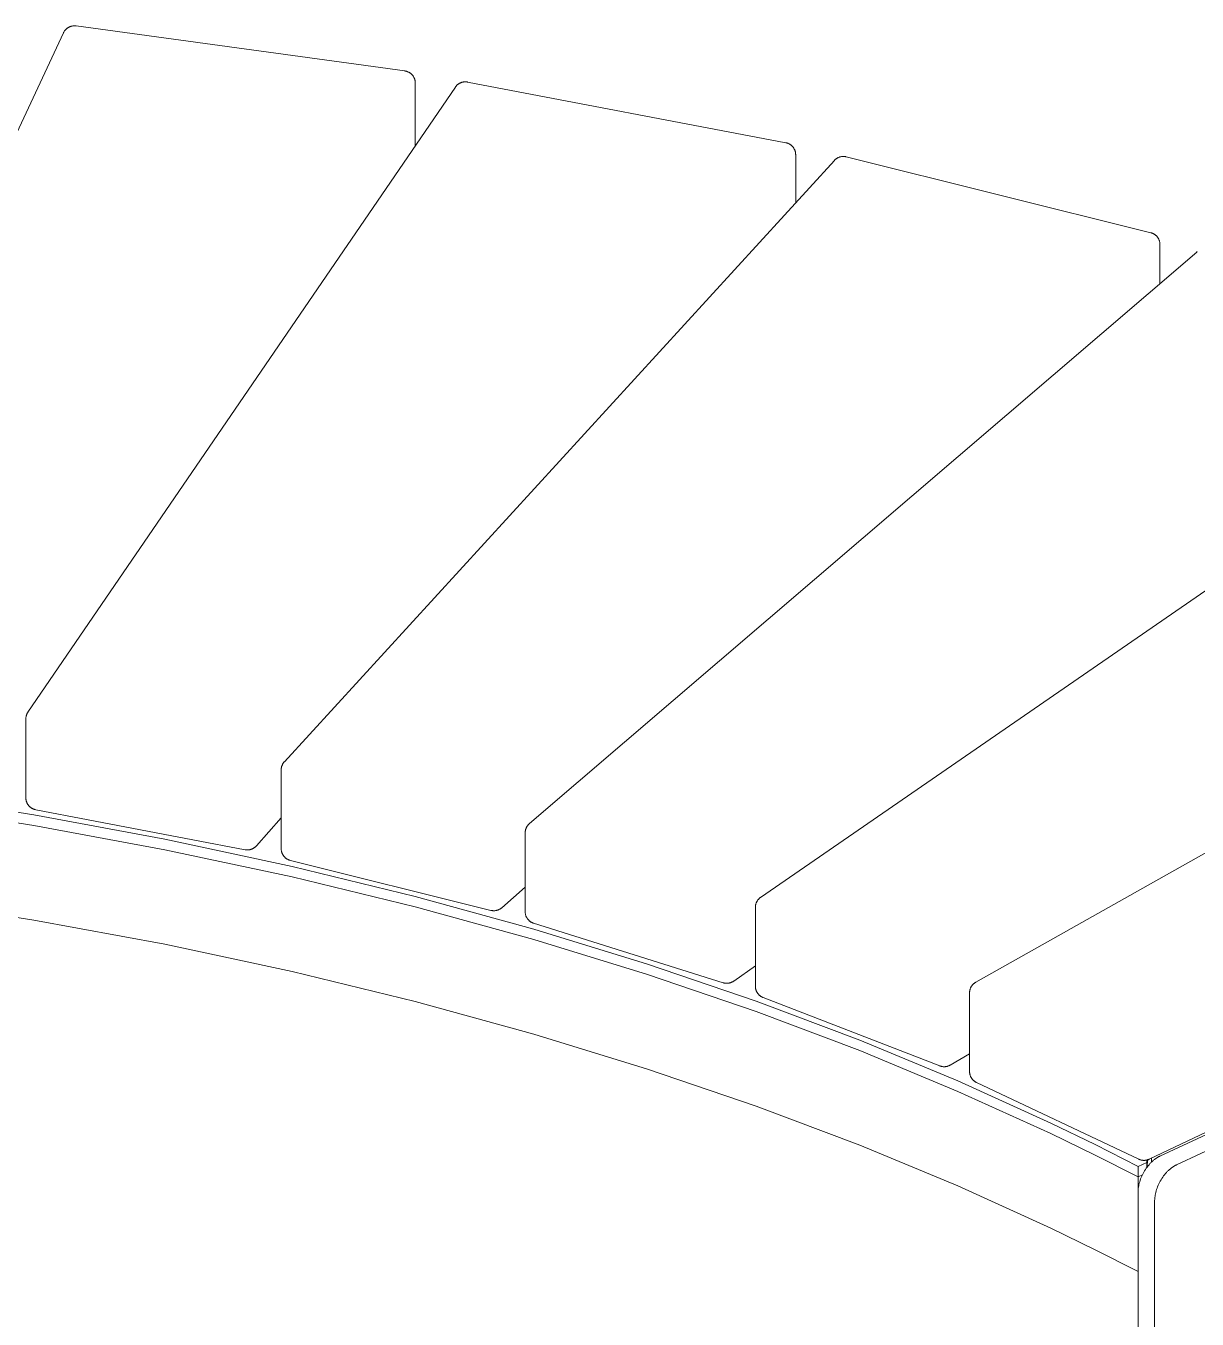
# Model space of a CAD drawing. Header units: millimetres. Extents: x -507 to 4570, y -12 to 3479.
# Drawn here: x 3826.1 to 4113.3, y 1374.1 to 1691.1 of the extents above; entities that cross this region are included whole.
import ezdxf

# ---------------------------------------------------------------- set-up
doc = ezdxf.new("R2010")
doc.units = ezdxf.units.MM
doc.layers.add('ZANO_R', color=7, linetype='Continuous', lineweight=0)

msp = doc.modelspace()

# ---------------------------------------------------------------- linework, layer by layer
at = {"layer": 'ZANO_R'}
for p, q in [((3835.39, 1689.51), (3835.42, 1689.58)), ((3835.42, 1689.58), (3835.47, 1689.67)), ((3835.47, 1689.67), (3835.53, 1689.75)), ((3835.53, 1689.75), (3835.58, 1689.84)), ((3835.58, 1689.84), (3835.64, 1689.92)), ((3835.64, 1689.92), (3835.71, 1690)), ((3835.71, 1690), (3835.77, 1690.07)), ((3835.77, 1690.07), (3835.84, 1690.15)), ((3835.84, 1690.15), (3835.91, 1690.22)), ((3835.91, 1690.22), (3835.98, 1690.29)), ((3835.98, 1690.29), (3836.06, 1690.36)), ((3836.06, 1690.36), (3836.14, 1690.43)), ((3836.14, 1690.43), (3836.21, 1690.49)), ((3836.21, 1690.49), (3836.3, 1690.55)), ((3836.3, 1690.55), (3836.38, 1690.6)), ((3836.38, 1690.6), (3836.47, 1690.66)), ((3836.47, 1690.66), (3836.55, 1690.71)), ((3836.55, 1690.71), (3836.64, 1690.76)), ((3836.64, 1690.76), (3836.73, 1690.8)), ((3836.73, 1690.8), (3836.82, 1690.84)), ((3836.82, 1690.84), (3836.92, 1690.88)), ((3836.92, 1690.88), (3837.01, 1690.92)), ((3837.01, 1690.92), (3837.11, 1690.95)), ((3837.11, 1690.95), (3837.21, 1690.98)), ((3837.21, 1690.98), (3837.3, 1691.01)), ((3837.3, 1691.01), (3837.4, 1691.03)), ((3837.4, 1691.03), (3837.5, 1691.05)), ((3837.5, 1691.05), (3837.6, 1691.06)), ((3837.6, 1691.06), (3837.7, 1691.07)), ((3837.7, 1691.07), (3837.8, 1691.08)), ((3837.8, 1691.08), (3837.9, 1691.09)), ((3837.9, 1691.09), (3838, 1691.09)), ((3838, 1691.09), (3838.11, 1691.09)), ((3838.11, 1691.09), (3838.21, 1691.08)), ((3838.21, 1691.08), (3838.31, 1691.08)), ((3838.31, 1691.08), (3838.41, 1691.06)), ((3838.41, 1691.06), (3919.03, 1680.03)), ((3761.6, 1531.82), (3835.32, 1689.38)), ((3835.32, 1689.38), (3835.35, 1689.45)), ((3835.35, 1689.45), (3835.39, 1689.51)), ((3919.03, 1680.03), (3919.13, 1680.02)), ((3919.13, 1680.02), (3919.23, 1680)), ((3919.23, 1680), (3919.32, 1679.98)), ((3919.32, 1679.98), (3919.42, 1679.95)), ((3919.42, 1679.95), (3919.52, 1679.92)), ((3919.52, 1679.92), (3919.62, 1679.89)), ((3919.62, 1679.89), (3919.71, 1679.85)), ((3919.71, 1679.85), (3919.8, 1679.81)), ((3919.8, 1679.81), (3919.9, 1679.77)), ((3919.9, 1679.77), (3919.99, 1679.73)), ((3919.99, 1679.73), (3920.08, 1679.68)), ((3920.08, 1679.68), (3920.16, 1679.63)), ((3920.16, 1679.63), (3920.25, 1679.57)), ((3920.25, 1679.57), (3920.33, 1679.52)), ((3920.33, 1679.52), (3920.41, 1679.46)), ((3920.41, 1679.46), (3920.49, 1679.4)), ((3920.49, 1679.4), (3920.57, 1679.33)), ((3920.57, 1679.33), (3920.65, 1679.26)), ((3920.65, 1679.26), (3920.72, 1679.19)), ((3920.72, 1679.19), (3920.79, 1679.12)), ((3920.79, 1679.12), (3920.86, 1679.04)), ((3920.86, 1679.04), (3920.92, 1678.97)), ((3920.92, 1678.97), (3920.99, 1678.89)), ((3920.99, 1678.89), (3921.05, 1678.81)), ((3921.05, 1678.81), (3921.1, 1678.72)), ((3921.1, 1678.72), (3921.16, 1678.64)), ((3921.16, 1678.64), (3921.21, 1678.55)), ((3921.21, 1678.55), (3921.26, 1678.46)), ((3921.26, 1678.46), (3921.3, 1678.37)), ((3921.3, 1678.37), (3921.34, 1678.28)), ((3921.34, 1678.28), (3921.38, 1678.18)), ((3921.38, 1678.18), (3921.42, 1678.09)), ((3921.42, 1678.09), (3921.45, 1677.99)), ((3921.45, 1677.99), (3921.48, 1677.9)), ((3921.48, 1677.9), (3921.5, 1677.8)), ((3921.5, 1677.8), (3921.53, 1677.7)), ((3921.53, 1677.7), (3921.54, 1677.6)), ((3921.54, 1677.6), (3921.56, 1677.5)), ((3921.56, 1677.5), (3921.57, 1677.4)), ((3921.57, 1677.4), (3921.58, 1677.3)), ((3921.58, 1677.3), (3921.59, 1677.2)), ((3921.59, 1677.2), (3921.59, 1677.1)), ((3921.59, 1677.1), (3921.59, 1661.7)), ((3932.21, 1676.87), (3932.29, 1676.92)), ((3932.29, 1676.92), (3932.38, 1676.98)), ((3932.38, 1676.98), (3932.47, 1677.03)), ((3932.47, 1677.03), (3932.56, 1677.07)), ((3932.56, 1677.07), (3932.65, 1677.12)), ((3932.65, 1677.12), (3932.74, 1677.16)), ((3932.74, 1677.16), (3932.84, 1677.19)), ((3932.84, 1677.19), (3932.93, 1677.23)), ((3932.93, 1677.23), (3933.03, 1677.26)), ((3933.03, 1677.26), (3933.13, 1677.29)), ((3933.13, 1677.29), (3933.23, 1677.31)), ((3933.23, 1677.31), (3933.32, 1677.33)), ((3933.32, 1677.33), (3933.42, 1677.35)), ((3933.42, 1677.35), (3933.52, 1677.36)), ((3933.52, 1677.36), (3933.63, 1677.37)), ((3933.63, 1677.37), (3933.73, 1677.38)), ((3933.73, 1677.38), (3933.83, 1677.38)), ((3933.83, 1677.38), (3933.93, 1677.38)), ((3933.93, 1677.38), (3934.03, 1677.38)), ((3934.03, 1677.38), (3934.13, 1677.37)), ((3934.13, 1677.37), (3934.23, 1677.36)), ((3934.23, 1677.36), (3934.33, 1677.35)), ((3934.33, 1677.35), (3934.43, 1677.33)), ((3934.43, 1677.33), (4012.46, 1662.44)), ((3826.63, 1522.88), (3931.43, 1676.09)), ((3931.43, 1676.09), (3931.49, 1676.17)), ((3931.49, 1676.17), (3931.55, 1676.25)), ((3931.55, 1676.25), (3931.61, 1676.33)), ((3931.61, 1676.33), (3931.68, 1676.4)), ((3931.68, 1676.4), (3931.74, 1676.48)), ((3931.74, 1676.48), (3931.82, 1676.55)), ((3931.82, 1676.55), (3931.89, 1676.62)), ((3931.89, 1676.62), (3931.97, 1676.69)), ((3931.97, 1676.69), (3932.05, 1676.75)), ((3932.05, 1676.75), (3932.13, 1676.81)), ((3932.13, 1676.81), (3932.21, 1676.87)), ((4012.46, 1662.44), (4012.56, 1662.42)), ((4012.56, 1662.42), (4012.66, 1662.39)), ((4012.66, 1662.39), (4012.76, 1662.36)), ((4012.76, 1662.36), (4012.85, 1662.33)), ((4012.85, 1662.33), (4012.95, 1662.3)), ((4012.95, 1662.3), (4013.05, 1662.26)), ((4013.05, 1662.26), (4013.14, 1662.22)), ((4013.14, 1662.22), (4013.23, 1662.17)), ((4013.23, 1662.17), (4013.32, 1662.13)), ((4013.32, 1662.13), (4013.41, 1662.08)), ((4013.41, 1662.08), (4013.5, 1662.02)), ((4013.5, 1662.02), (4013.58, 1661.97)), ((4013.58, 1661.97), (4013.67, 1661.91)), ((4013.67, 1661.91), (4013.75, 1661.84)), ((4013.75, 1661.84), (4013.83, 1661.78)), ((4013.83, 1661.78), (4013.9, 1661.71)), ((4013.9, 1661.71), (4013.98, 1661.64)), ((4013.98, 1661.64), (4014.05, 1661.57)), ((4014.05, 1661.57), (4014.12, 1661.49)), ((4014.12, 1661.49), (4014.19, 1661.41)), ((4014.19, 1661.41), (4014.25, 1661.33)), ((4014.25, 1661.33), (4014.31, 1661.25)), ((4014.31, 1661.25), (4014.37, 1661.17)), ((4014.37, 1661.17), (4014.43, 1661.08)), ((4014.43, 1661.08), (4014.48, 1660.99)), ((3889.49, 1510.74), (4024.36, 1658.12)), ((4014.48, 1660.99), (4014.53, 1660.9)), ((4014.53, 1660.9), (4014.57, 1660.81)), ((4014.57, 1660.81), (4014.62, 1660.72)), ((4014.62, 1660.72), (4014.66, 1660.63)), ((4014.66, 1660.63), (4014.69, 1660.53)), ((4014.69, 1660.53), (4014.72, 1660.43)), ((4014.72, 1660.43), (4014.75, 1660.33)), ((4014.75, 1660.33), (4014.78, 1660.24)), ((4014.78, 1660.24), (4014.8, 1660.14)), ((4014.8, 1660.14), (4014.82, 1660.04)), ((4014.82, 1660.04), (4014.84, 1659.93)), ((4014.84, 1659.93), (4014.85, 1659.83)), ((4014.85, 1659.83), (4014.86, 1659.73)), ((4014.86, 1659.73), (4014.86, 1659.63)), ((4014.86, 1659.63), (4014.87, 1659.53)), ((4014.87, 1659.53), (4014.87, 1647.75)), ((4024.36, 1658.12), (4024.42, 1658.18)), ((4024.42, 1658.18), (4024.48, 1658.24)), ((4024.48, 1658.24), (4024.55, 1658.31)), ((4024.55, 1658.31), (4024.63, 1658.38)), ((4024.63, 1658.38), (4024.7, 1658.44)), ((4024.7, 1658.44), (4024.78, 1658.5)), ((4024.78, 1658.5), (4024.86, 1658.56)), ((4024.86, 1658.56), (4024.95, 1658.62)), ((4024.95, 1658.62), (4025.03, 1658.67)), ((4025.03, 1658.67), (4025.12, 1658.72)), ((4025.12, 1658.72), (4025.21, 1658.77)), ((4025.21, 1658.77), (4025.3, 1658.81)), ((4025.3, 1658.81), (4025.39, 1658.85)), ((4025.39, 1658.85), (4025.49, 1658.89)), ((4025.49, 1658.89), (4025.58, 1658.92)), ((4025.58, 1658.92), (4025.68, 1658.95)), ((4025.68, 1658.95), (4025.77, 1658.98)), ((4025.77, 1658.98), (4025.87, 1659.01)), ((4025.87, 1659.01), (4025.97, 1659.03)), ((4025.97, 1659.03), (4026.07, 1659.05)), ((4026.07, 1659.05), (4026.17, 1659.06)), ((4026.17, 1659.06), (4026.27, 1659.07)), ((4026.27, 1659.07), (4026.37, 1659.08)), ((4026.37, 1659.08), (4026.47, 1659.08)), ((4026.47, 1659.08), (4026.57, 1659.09)), ((4026.57, 1659.09), (4026.67, 1659.08)), ((4026.67, 1659.08), (4026.77, 1659.08)), ((4026.77, 1659.08), (4026.87, 1659.07)), ((4026.87, 1659.07), (4026.97, 1659.06)), ((4026.97, 1659.06), (4027.07, 1659.04)), ((4027.07, 1659.04), (4027.17, 1659.02)), ((4027.17, 1659.02), (4027.26, 1659)), ((4027.26, 1659), (4101.94, 1640.39)), ((4101.94, 1640.39), (4102.04, 1640.36)), ((4102.04, 1640.36), (4102.13, 1640.33)), ((4102.13, 1640.33), (4102.23, 1640.3)), ((4102.23, 1640.3), (4102.32, 1640.26)), ((4102.32, 1640.26), (4102.42, 1640.22)), ((4102.42, 1640.22), (4102.51, 1640.18)), ((4102.51, 1640.18), (4102.6, 1640.14)), ((4102.6, 1640.14), (4102.69, 1640.09)), ((4102.69, 1640.09), (4102.77, 1640.04)), ((4102.77, 1640.04), (4102.86, 1639.98)), ((4102.86, 1639.98), (4102.94, 1639.93)), ((4102.94, 1639.93), (4103.02, 1639.87)), ((4103.02, 1639.87), (4103.1, 1639.8)), ((4103.1, 1639.8), (4103.18, 1639.74)), ((4103.18, 1639.74), (4103.25, 1639.67)), ((4103.25, 1639.67), (4103.32, 1639.6)), ((4103.32, 1639.6), (4103.39, 1639.53)), ((4103.39, 1639.53), (4103.46, 1639.45)), ((4103.46, 1639.45), (4103.53, 1639.37)), ((4103.53, 1639.37), (4103.59, 1639.3)), ((4103.59, 1639.3), (4103.65, 1639.21)), ((4103.65, 1639.21), (4103.7, 1639.13)), ((4103.7, 1639.13), (4103.76, 1639.04)), ((4103.76, 1639.04), (4103.81, 1638.96)), ((4103.81, 1638.96), (4103.86, 1638.87)), ((4103.86, 1638.87), (4103.9, 1638.78)), ((4103.9, 1638.78), (4103.94, 1638.69)), ((4103.94, 1638.69), (4103.98, 1638.59)), ((4103.98, 1638.59), (4104.02, 1638.5)), ((4104.02, 1638.5), (4104.05, 1638.4)), ((4104.05, 1638.4), (4104.08, 1638.31)), ((4104.08, 1638.31), (4104.1, 1638.21)), ((4104.1, 1638.21), (4104.12, 1638.11)), ((4104.12, 1638.11), (4104.14, 1638.01)), ((4104.14, 1638.01), (4104.16, 1637.91)), ((4104.16, 1637.91), (4104.17, 1637.81)), ((4104.17, 1637.81), (4104.18, 1637.71)), ((4104.18, 1637.71), (4104.18, 1637.61)), ((4104.18, 1637.61), (4104.19, 1637.51)), ((4104.19, 1637.51), (4104.19, 1627.95)), ((4113.19, 1635.66), (4113.24, 1635.71)), ((4113.24, 1635.71), (4113.3, 1635.75)), ((3949.57, 1495.55), (4113.19, 1635.66)), ((4006.26, 1477.47), (4197.04, 1608.95)), ((4059.01, 1456.68), (4275.1, 1578.26)), ((4338.26, 1525.12), (4101.51, 1413.3)), ((4104.17, 1414.04), (4340.6, 1524.75)), ((3826.12, 1521.5), (3826.14, 1521.6)), ((3826.14, 1521.6), (3826.15, 1521.7)), ((3826.15, 1521.7), (3826.17, 1521.8)), ((3826.17, 1521.8), (3826.19, 1521.89)), ((3826.19, 1521.89), (3826.21, 1521.99)), ((3826.21, 1521.99), (3826.24, 1522.08)), ((3826.24, 1522.08), (3826.27, 1522.18)), ((3826.27, 1522.18), (3826.31, 1522.27)), ((3826.31, 1522.27), (3826.34, 1522.36)), ((3826.34, 1522.36), (3826.38, 1522.45)), ((3826.38, 1522.45), (3826.43, 1522.54)), ((3826.43, 1522.54), (3826.47, 1522.63)), ((3826.47, 1522.63), (3826.52, 1522.71)), ((3826.52, 1522.71), (3826.57, 1522.8)), ((3826.57, 1522.8), (3826.63, 1522.88)), ((4344.68, 1522.62), (4108.25, 1411.92)), ((3826.11, 1521.31), (3826.12, 1521.4)), ((3826.11, 1521.21), (3826.11, 1521.31)), ((3826.11, 1501.88), (3826.11, 1521.21)), ((3826.12, 1521.4), (3826.12, 1521.5)), ((3888.72, 1508.94), (3888.73, 1509.04)), ((3888.72, 1508.84), (3888.72, 1508.94)), ((3888.73, 1509.04), (3888.74, 1509.14)), ((3888.74, 1509.14), (3888.76, 1509.24)), ((3888.76, 1509.24), (3888.78, 1509.34)), ((3888.78, 1509.34), (3888.8, 1509.44)), ((3888.8, 1509.44), (3888.82, 1509.53)), ((3888.82, 1509.53), (3888.85, 1509.63)), ((3888.85, 1509.63), (3888.88, 1509.72)), ((3888.88, 1509.72), (3888.92, 1509.82)), ((3888.92, 1509.82), (3888.96, 1509.91)), ((3888.96, 1509.91), (3889, 1510)), ((3889, 1510), (3889.04, 1510.09)), ((3889.04, 1510.09), (3889.09, 1510.18)), ((3889.09, 1510.18), (3889.14, 1510.26)), ((3889.14, 1510.26), (3889.19, 1510.35)), ((3889.19, 1510.35), (3889.25, 1510.43)), ((3889.25, 1510.43), (3889.3, 1510.51)), ((3889.3, 1510.51), (3889.36, 1510.59)), ((3889.36, 1510.59), (3889.43, 1510.67)), ((3889.43, 1510.67), (3889.49, 1510.74)), ((3888.72, 1508.74), (3888.72, 1508.84)), ((3888.72, 1489.41), (3888.72, 1508.74)), ((3795.16, 1502.89), (3828.1, 1497.7)), ((3795.16, 1500.31), (3828.1, 1495.12)), ((3826.11, 1501.77), (3826.11, 1501.88)), ((3826.12, 1501.67), (3826.11, 1501.77)), ((3826.12, 1501.57), (3826.12, 1501.67)), ((3826.14, 1501.47), (3826.12, 1501.57)), ((3826.15, 1501.37), (3826.14, 1501.47)), ((3826.17, 1501.27), (3826.15, 1501.37)), ((3826.2, 1501.17), (3826.17, 1501.27)), ((3826.22, 1501.07), (3826.2, 1501.17)), ((3826.25, 1500.97), (3826.22, 1501.07)), ((3826.28, 1500.87), (3826.25, 1500.97)), ((3826.32, 1500.78), (3826.28, 1500.87)), ((3826.36, 1500.68), (3826.32, 1500.78)), ((3826.4, 1500.59), (3826.36, 1500.68)), ((3826.45, 1500.5), (3826.4, 1500.59)), ((3826.5, 1500.41), (3826.45, 1500.5)), ((3826.55, 1500.32), (3826.5, 1500.41)), ((3826.61, 1500.23), (3826.55, 1500.32)), ((3826.66, 1500.15), (3826.61, 1500.23)), ((3826.72, 1500.07), (3826.66, 1500.15)), ((3826.79, 1499.99), (3826.72, 1500.07)), ((3826.86, 1499.91), (3826.79, 1499.99)), ((3826.92, 1499.83), (3826.86, 1499.91)), ((3827, 1499.76), (3826.92, 1499.83)), ((3827.07, 1499.69), (3827, 1499.76)), ((3827.15, 1499.62), (3827.07, 1499.69)), ((3827.23, 1499.56), (3827.15, 1499.62)), ((3827.31, 1499.5), (3827.23, 1499.56)), ((3827.39, 1499.44), (3827.31, 1499.5)), ((3827.48, 1499.38), (3827.39, 1499.44)), ((3827.56, 1499.33), (3827.48, 1499.38)), ((3827.65, 1499.28), (3827.56, 1499.33)), ((3827.74, 1499.23), (3827.65, 1499.28)), ((3827.84, 1499.18), (3827.74, 1499.23)), ((3827.93, 1499.14), (3827.84, 1499.18)), ((3828.02, 1499.1), (3827.93, 1499.14)), ((3828.12, 1499.07), (3828.02, 1499.1)), ((3828.1, 1497.7), (3860.22, 1491.74)), ((3828.22, 1499.04), (3828.12, 1499.07)), ((3828.32, 1499.01), (3828.22, 1499.04)), ((3828.42, 1498.99), (3828.32, 1499.01)), ((3828.52, 1498.97), (3828.42, 1498.99)), ((3879.88, 1489.16), (3828.52, 1498.97)), ((3888.72, 1496.94), (3882.65, 1490.11)), ((3828.1, 1495.12), (3860.22, 1489.16)), ((3948.53, 1493.3), (3948.54, 1493.4)), ((3948.53, 1473.97), (3948.53, 1493.3)), ((3948.54, 1493.51), (3948.55, 1493.61)), ((3948.54, 1493.4), (3948.54, 1493.51)), ((3948.55, 1493.61), (3948.56, 1493.71)), ((3948.56, 1493.71), (3948.58, 1493.81)), ((3948.58, 1493.81), (3948.6, 1493.91)), ((3948.6, 1493.91), (3948.62, 1494.01)), ((3948.62, 1494.01), (3948.65, 1494.11)), ((3948.65, 1494.11), (3948.68, 1494.21)), ((3948.68, 1494.21), (3948.71, 1494.3)), ((3948.71, 1494.3), (3948.75, 1494.4)), ((3948.75, 1494.4), (3948.78, 1494.49)), ((3948.78, 1494.49), (3948.83, 1494.59)), ((3948.83, 1494.59), (3948.87, 1494.68)), ((3948.87, 1494.68), (3948.92, 1494.77)), ((3948.92, 1494.77), (3948.97, 1494.85)), ((3948.97, 1494.85), (3949.03, 1494.94)), ((3949.03, 1494.94), (3949.09, 1495.03)), ((3949.09, 1495.03), (3949.15, 1495.11)), ((3949.15, 1495.11), (3949.21, 1495.19)), ((3949.21, 1495.19), (3949.28, 1495.26)), ((3949.28, 1495.26), (3949.35, 1495.34)), ((3949.35, 1495.34), (3949.42, 1495.41)), ((3949.42, 1495.41), (3949.49, 1495.48)), ((3949.49, 1495.48), (3949.57, 1495.55)), ((3860.22, 1491.74), (3891.41, 1485.06)), ((3882.43, 1489.89), (3882.36, 1489.82)), ((3882.51, 1489.96), (3882.43, 1489.89)), ((3882.58, 1490.03), (3882.51, 1489.96)), ((3882.65, 1490.11), (3882.58, 1490.03)), ((3860.22, 1489.16), (3891.41, 1482.48)), ((3879.98, 1489.14), (3879.88, 1489.16)), ((3880.08, 1489.13), (3879.98, 1489.14)), ((3880.18, 1489.12), (3880.08, 1489.13)), ((3880.28, 1489.11), (3880.18, 1489.12)), ((3880.38, 1489.11), (3880.28, 1489.11)), ((3880.49, 1489.11), (3880.38, 1489.11)), ((3880.59, 1489.11), (3880.49, 1489.11)), ((3880.69, 1489.12), (3880.59, 1489.11)), ((3880.79, 1489.13), (3880.69, 1489.12)), ((3880.89, 1489.15), (3880.79, 1489.13)), ((3880.99, 1489.16), (3880.89, 1489.15)), ((3881.09, 1489.18), (3880.99, 1489.16)), ((3881.19, 1489.21), (3881.09, 1489.18)), ((3881.29, 1489.24), (3881.19, 1489.21)), ((3881.39, 1489.27), (3881.29, 1489.24)), ((3881.48, 1489.3), (3881.39, 1489.27)), ((3881.58, 1489.34), (3881.48, 1489.3)), ((3881.67, 1489.38), (3881.58, 1489.34)), ((3881.76, 1489.43), (3881.67, 1489.38)), ((3881.85, 1489.47), (3881.76, 1489.43)), ((3881.94, 1489.52), (3881.85, 1489.47)), ((3882.03, 1489.58), (3881.94, 1489.52)), ((3882.12, 1489.63), (3882.03, 1489.58)), ((3882.2, 1489.69), (3882.12, 1489.63)), ((3882.28, 1489.75), (3882.2, 1489.69)), ((3882.36, 1489.82), (3882.28, 1489.75)), ((3888.72, 1489.31), (3888.72, 1489.41)), ((3888.72, 1489.21), (3888.72, 1489.31)), ((3888.73, 1489.11), (3888.72, 1489.21)), ((3888.74, 1489.01), (3888.73, 1489.11)), ((3888.76, 1488.91), (3888.74, 1489.01)), ((3888.78, 1488.81), (3888.76, 1488.91)), ((3888.8, 1488.72), (3888.78, 1488.81)), ((3888.83, 1488.62), (3888.8, 1488.72)), ((3888.85, 1488.52), (3888.83, 1488.62)), ((3888.89, 1488.43), (3888.85, 1488.52)), ((3888.92, 1488.33), (3888.89, 1488.43)), ((3888.96, 1488.24), (3888.92, 1488.33)), ((3889, 1488.15), (3888.96, 1488.24)), ((3889.05, 1488.06), (3889, 1488.15)), ((3889.09, 1487.97), (3889.05, 1488.06)), ((3889.15, 1487.88), (3889.09, 1487.97)), ((3889.2, 1487.79), (3889.15, 1487.88)), ((3889.26, 1487.71), (3889.2, 1487.79)), ((3889.31, 1487.63), (3889.26, 1487.71)), ((3889.38, 1487.55), (3889.31, 1487.63)), ((3889.44, 1487.47), (3889.38, 1487.55)), ((3889.51, 1487.4), (3889.44, 1487.47)), ((3889.58, 1487.33), (3889.51, 1487.4)), ((3889.65, 1487.26), (3889.58, 1487.33)), ((3889.73, 1487.19), (3889.65, 1487.26)), ((3889.8, 1487.12), (3889.73, 1487.19)), ((3889.88, 1487.06), (3889.8, 1487.12)), ((3889.96, 1487), (3889.88, 1487.06)), ((3890.05, 1486.94), (3889.96, 1487)), ((3890.13, 1486.89), (3890.05, 1486.94)), ((3890.22, 1486.84), (3890.13, 1486.89)), ((3890.31, 1486.79), (3890.22, 1486.84)), ((3890.4, 1486.74), (3890.31, 1486.79)), ((3890.49, 1486.7), (3890.4, 1486.74)), ((3890.58, 1486.66), (3890.49, 1486.7)), ((3890.67, 1486.63), (3890.58, 1486.66)), ((3890.77, 1486.59), (3890.67, 1486.63)), ((3890.87, 1486.57), (3890.77, 1486.59)), ((3890.96, 1486.54), (3890.87, 1486.57)), ((3940.12, 1474.29), (3890.96, 1486.54)), ((3891.41, 1485.06), (3921.57, 1477.7)), ((3891.41, 1482.48), (3921.57, 1475.12)), ((3921.57, 1477.7), (3950.63, 1469.71)), ((3948.53, 1479.99), (3942.79, 1474.94)), ((4005.87, 1477.14), (4005.94, 1477.21)), ((4005.94, 1477.21), (4006.02, 1477.28)), ((4006.02, 1477.28), (4006.1, 1477.35)), ((4006.1, 1477.35), (4006.18, 1477.41)), ((4006.18, 1477.41), (4006.26, 1477.47)), ((3828.1, 1471.93), (3795.16, 1477.11)), ((3921.57, 1475.12), (3950.63, 1467.13)), ((3940.22, 1474.26), (3940.12, 1474.29)), ((3940.32, 1474.25), (3940.22, 1474.26)), ((3940.42, 1474.23), (3940.32, 1474.25)), ((3940.52, 1474.22), (3940.42, 1474.23)), ((3940.62, 1474.21), (3940.52, 1474.22)), ((3940.72, 1474.2), (3940.62, 1474.21)), ((3940.83, 1474.2), (3940.72, 1474.2)), ((3940.93, 1474.2), (3940.83, 1474.2)), ((3941.03, 1474.21), (3940.93, 1474.2)), ((3941.13, 1474.21), (3941.03, 1474.21)), ((3941.23, 1474.23), (3941.13, 1474.21)), ((3941.34, 1474.24), (3941.23, 1474.23)), ((3941.44, 1474.26), (3941.34, 1474.24)), ((3941.54, 1474.28), (3941.44, 1474.26)), ((3941.63, 1474.31), (3941.54, 1474.28)), ((3941.73, 1474.34), (3941.63, 1474.31)), ((3941.83, 1474.37), (3941.73, 1474.34)), ((3941.92, 1474.41), (3941.83, 1474.37)), ((3942.02, 1474.45), (3941.92, 1474.41)), ((3942.11, 1474.49), (3942.02, 1474.45)), ((3942.2, 1474.53), (3942.11, 1474.49)), ((3942.29, 1474.58), (3942.2, 1474.53)), ((3942.38, 1474.64), (3942.29, 1474.58)), ((3942.47, 1474.69), (3942.38, 1474.64)), ((3942.55, 1474.75), (3942.47, 1474.69)), ((3942.63, 1474.81), (3942.55, 1474.75)), ((3942.71, 1474.87), (3942.63, 1474.81)), ((3942.79, 1474.94), (3942.71, 1474.87)), ((4004.98, 1475.13), (4004.99, 1475.23)), ((4004.98, 1475.03), (4004.98, 1475.13)), ((4004.98, 1455.7), (4004.98, 1475.03)), ((4004.99, 1475.23), (4005, 1475.33)), ((4005, 1475.33), (4005.01, 1475.44)), ((4005.01, 1475.44), (4005.02, 1475.54)), ((4005.02, 1475.54), (4005.04, 1475.64)), ((4005.04, 1475.64), (4005.07, 1475.74)), ((4005.07, 1475.74), (4005.09, 1475.84)), ((4005.09, 1475.84), (4005.12, 1475.93)), ((4005.12, 1475.93), (4005.15, 1476.03)), ((4005.15, 1476.03), (4005.19, 1476.13)), ((4005.19, 1476.13), (4005.23, 1476.22)), ((4005.23, 1476.22), (4005.27, 1476.31)), ((4005.27, 1476.31), (4005.32, 1476.41)), ((4005.32, 1476.41), (4005.37, 1476.49)), ((4005.37, 1476.49), (4005.42, 1476.58)), ((4005.42, 1476.58), (4005.48, 1476.67)), ((4005.48, 1476.67), (4005.53, 1476.75)), ((4005.53, 1476.75), (4005.6, 1476.84)), ((4005.6, 1476.84), (4005.66, 1476.92)), ((4005.66, 1476.92), (4005.73, 1476.99)), ((4005.73, 1476.99), (4005.79, 1477.07)), ((4005.79, 1477.07), (4005.87, 1477.14)), ((3860.22, 1465.97), (3828.1, 1471.93)), ((3948.54, 1473.87), (3948.53, 1473.97)), ((3948.54, 1473.77), (3948.54, 1473.87)), ((3948.55, 1473.67), (3948.54, 1473.77)), ((3948.56, 1473.57), (3948.55, 1473.67)), ((3948.58, 1473.47), (3948.56, 1473.57)), ((3948.6, 1473.37), (3948.58, 1473.47)), ((3948.62, 1473.27), (3948.6, 1473.37)), ((3948.64, 1473.17), (3948.62, 1473.27)), ((3948.67, 1473.07), (3948.64, 1473.17)), ((3948.71, 1472.98), (3948.67, 1473.07)), ((3948.74, 1472.88), (3948.71, 1472.98)), ((3948.78, 1472.79), (3948.74, 1472.88)), ((3948.82, 1472.7), (3948.78, 1472.79)), ((3948.87, 1472.6), (3948.82, 1472.7)), ((3948.92, 1472.52), (3948.87, 1472.6)), ((3948.97, 1472.43), (3948.92, 1472.52)), ((3949.02, 1472.34), (3948.97, 1472.43)), ((3949.08, 1472.26), (3949.02, 1472.34)), ((3949.14, 1472.18), (3949.08, 1472.26)), ((3949.2, 1472.1), (3949.14, 1472.18)), ((3949.27, 1472.02), (3949.2, 1472.1)), ((3949.34, 1471.94), (3949.27, 1472.02)), ((3949.41, 1471.87), (3949.34, 1471.94)), ((3949.48, 1471.8), (3949.41, 1471.87)), ((3949.55, 1471.73), (3949.48, 1471.8)), ((3949.63, 1471.67), (3949.55, 1471.73)), ((3949.71, 1471.61), (3949.63, 1471.67)), ((3949.79, 1471.55), (3949.71, 1471.61)), ((3949.88, 1471.49), (3949.79, 1471.55)), ((3949.96, 1471.44), (3949.88, 1471.49)), ((3950.05, 1471.38), (3949.96, 1471.44)), ((3950.14, 1471.34), (3950.05, 1471.38)), ((3950.23, 1471.29), (3950.14, 1471.34)), ((3950.33, 1471.25), (3950.23, 1471.29)), ((3950.42, 1471.21), (3950.33, 1471.25)), ((3950.51, 1471.18), (3950.42, 1471.21)), ((3950.61, 1471.14), (3950.51, 1471.18)), ((3997.08, 1456.56), (3950.61, 1471.14)), ((3950.63, 1469.71), (3978.52, 1461.14)), ((3891.41, 1459.29), (3860.22, 1465.97)), ((3950.63, 1467.13), (3978.52, 1458.56)), ((3921.57, 1451.93), (3891.41, 1459.29)), ((3978.52, 1461.14), (4005.18, 1452.05)), ((3978.52, 1458.56), (4005.18, 1449.47)), ((4004.98, 1460.71), (3999.68, 1456.97)), ((3997.18, 1456.54), (3997.08, 1456.56)), ((3997.28, 1456.51), (3997.18, 1456.54)), ((3997.37, 1456.49), (3997.28, 1456.51)), ((3997.47, 1456.47), (3997.37, 1456.49)), ((3997.57, 1456.46), (3997.47, 1456.47)), ((3997.67, 1456.44), (3997.57, 1456.46)), ((3997.77, 1456.43), (3997.67, 1456.44)), ((3997.87, 1456.43), (3997.77, 1456.43)), ((3997.98, 1456.43), (3997.87, 1456.43)), ((3998.08, 1456.43), (3997.98, 1456.43)), ((3998.18, 1456.44), (3998.08, 1456.43)), ((3998.28, 1456.44), (3998.18, 1456.44)), ((3998.38, 1456.46), (3998.28, 1456.44)), ((3998.48, 1456.47), (3998.38, 1456.46)), ((3998.58, 1456.49), (3998.48, 1456.47)), ((3998.67, 1456.51), (3998.58, 1456.49)), ((3998.77, 1456.54), (3998.67, 1456.51)), ((3998.87, 1456.57), (3998.77, 1456.54)), ((3998.96, 1456.6), (3998.87, 1456.57)), ((3999.06, 1456.64), (3998.96, 1456.6)), ((3999.15, 1456.67), (3999.06, 1456.64)), ((3999.24, 1456.72), (3999.15, 1456.67)), ((3999.33, 1456.76), (3999.24, 1456.72)), ((3999.42, 1456.81), (3999.33, 1456.76)), ((3999.51, 1456.86), (3999.42, 1456.81)), ((3999.59, 1456.91), (3999.51, 1456.86)), ((3999.68, 1456.97), (3999.59, 1456.91)), ((4004.98, 1455.6), (4004.98, 1455.7)), ((4004.99, 1455.49), (4004.98, 1455.6)), ((4004.99, 1455.39), (4004.99, 1455.49)), ((4005.01, 1455.29), (4004.99, 1455.39)), ((4005.02, 1455.19), (4005.01, 1455.29)), ((4005.04, 1455.09), (4005.02, 1455.19)), ((4005.06, 1454.99), (4005.04, 1455.09)), ((4005.09, 1454.89), (4005.06, 1454.99)), ((4057.61, 1454.9), (4057.64, 1455)), ((4057.64, 1455), (4057.67, 1455.09)), ((4057.67, 1455.09), (4057.71, 1455.19)), ((4057.71, 1455.19), (4057.75, 1455.28)), ((4057.75, 1455.28), (4057.79, 1455.37)), ((4057.79, 1455.37), (4057.84, 1455.46)), ((4057.84, 1455.46), (4057.88, 1455.55)), ((4057.88, 1455.55), (4057.93, 1455.64)), ((4057.93, 1455.64), (4057.99, 1455.73)), ((4057.99, 1455.73), (4058.05, 1455.81)), ((4058.05, 1455.81), (4058.11, 1455.89)), ((4058.11, 1455.89), (4058.17, 1455.97)), ((4058.17, 1455.97), (4058.23, 1456.05)), ((4058.23, 1456.05), (4058.3, 1456.12)), ((4058.3, 1456.12), (4058.37, 1456.2)), ((4058.37, 1456.2), (4058.44, 1456.27)), ((4058.44, 1456.27), (4058.52, 1456.33)), ((4058.52, 1456.33), (4058.6, 1456.4)), ((4058.6, 1456.4), (4058.68, 1456.46)), ((4058.68, 1456.46), (4058.76, 1456.52)), ((4058.76, 1456.52), (4058.84, 1456.58)), ((4058.84, 1456.58), (4058.93, 1456.63)), ((4058.93, 1456.63), (4059.01, 1456.68)), ((3950.63, 1443.94), (3921.57, 1451.93)), ((4005.12, 1454.8), (4005.09, 1454.89)), ((4005.15, 1454.7), (4005.12, 1454.8)), ((4005.19, 1454.6), (4005.15, 1454.7)), ((4005.18, 1452.05), (4030.57, 1442.49)), ((4005.23, 1454.51), (4005.19, 1454.6)), ((4005.27, 1454.42), (4005.23, 1454.51)), ((4005.31, 1454.33), (4005.27, 1454.42)), ((4005.36, 1454.24), (4005.31, 1454.33)), ((4005.42, 1454.15), (4005.36, 1454.24)), ((4005.47, 1454.06), (4005.42, 1454.15)), ((4005.53, 1453.98), (4005.47, 1454.06)), ((4005.59, 1453.9), (4005.53, 1453.98)), ((4005.65, 1453.82), (4005.59, 1453.9)), ((4005.72, 1453.74), (4005.65, 1453.82)), ((4005.79, 1453.67), (4005.72, 1453.74)), ((4005.86, 1453.59), (4005.79, 1453.67)), ((4005.93, 1453.52), (4005.86, 1453.59)), ((4006.01, 1453.45), (4005.93, 1453.52)), ((4006.08, 1453.39), (4006.01, 1453.45)), ((4006.16, 1453.33), (4006.08, 1453.39)), ((4006.25, 1453.27), (4006.16, 1453.33)), ((4006.33, 1453.21), (4006.25, 1453.27)), ((4006.42, 1453.16), (4006.33, 1453.21)), ((4006.5, 1453.11), (4006.42, 1453.16)), ((4006.59, 1453.06), (4006.5, 1453.11)), ((4006.69, 1453.01), (4006.59, 1453.06)), ((4006.78, 1452.97), (4006.69, 1453.01)), ((4006.87, 1452.93), (4006.78, 1452.97)), ((4050.21, 1436.17), (4006.87, 1452.93)), ((4057.5, 1454.1), (4057.51, 1454.2)), ((4057.5, 1434.77), (4057.5, 1454.1)), ((4057.51, 1454.3), (4057.52, 1454.4)), ((4057.51, 1454.2), (4057.51, 1454.3)), ((4057.52, 1454.4), (4057.53, 1454.5)), ((4057.53, 1454.5), (4057.55, 1454.6)), ((4057.55, 1454.6), (4057.57, 1454.7)), ((4057.57, 1454.7), (4057.59, 1454.8)), ((4057.59, 1454.8), (4057.61, 1454.9)), ((4005.18, 1449.47), (4030.57, 1439.91)), ((3978.52, 1435.37), (3950.63, 1443.94)), ((4030.57, 1442.49), (4054.65, 1432.51)), ((4030.57, 1439.91), (4054.65, 1429.93)), ((4050.31, 1436.13), (4050.21, 1436.17)), ((4050.4, 1436.1), (4050.31, 1436.13)), ((4050.5, 1436.07), (4050.4, 1436.1)), ((4050.6, 1436.05), (4050.5, 1436.07)), ((4050.7, 1436.03), (4050.6, 1436.05)), ((4050.8, 1436.01), (4050.7, 1436.03)), ((4050.9, 1435.99), (4050.8, 1436.01)), ((4051, 1435.98), (4050.9, 1435.99)), ((4051.1, 1435.97), (4051, 1435.98)), ((4051.2, 1435.97), (4051.1, 1435.97)), ((4051.3, 1435.97), (4051.2, 1435.97)), ((4051.4, 1435.97), (4051.3, 1435.97)), ((4051.51, 1435.98), (4051.4, 1435.97)), ((4051.61, 1435.99), (4051.51, 1435.98)), ((4051.71, 1436), (4051.61, 1435.99)), ((4051.81, 1436.02), (4051.71, 1436)), ((4051.91, 1436.04), (4051.81, 1436.02)), ((4052.01, 1436.06), (4051.91, 1436.04)), ((4052.1, 1436.09), (4052.01, 1436.06)), ((4052.2, 1436.12), (4052.1, 1436.09)), ((4052.3, 1436.15), (4052.2, 1436.12)), ((4052.39, 1436.19), (4052.3, 1436.15)), ((4052.49, 1436.23), (4052.39, 1436.19)), ((4052.58, 1436.27), (4052.49, 1436.23)), ((4052.67, 1436.31), (4052.58, 1436.27)), ((4052.76, 1436.36), (4052.67, 1436.31)), ((4057.5, 1439.1), (4052.76, 1436.36)), ((4005.18, 1426.27), (3978.52, 1435.37)), ((4057.51, 1434.67), (4057.5, 1434.77)), ((4057.51, 1434.57), (4057.51, 1434.67)), ((4057.52, 1434.47), (4057.51, 1434.57)), ((4057.53, 1434.37), (4057.52, 1434.47)), ((4057.55, 1434.27), (4057.53, 1434.37)), ((4057.57, 1434.17), (4057.55, 1434.27)), ((4057.59, 1434.07), (4057.57, 1434.17)), ((4057.61, 1433.97), (4057.59, 1434.07)), ((4057.64, 1433.87), (4057.61, 1433.97)), ((4057.68, 1433.78), (4057.64, 1433.87)), ((4057.71, 1433.68), (4057.68, 1433.78)), ((4057.75, 1433.59), (4057.71, 1433.68)), ((4057.79, 1433.5), (4057.75, 1433.59)), ((4057.84, 1433.4), (4057.79, 1433.5)), ((4057.89, 1433.32), (4057.84, 1433.4)), ((4057.94, 1433.23), (4057.89, 1433.32)), ((4057.99, 1433.14), (4057.94, 1433.23)), ((4058.05, 1433.06), (4057.99, 1433.14)), ((4058.11, 1432.98), (4058.05, 1433.06)), ((4058.17, 1432.9), (4058.11, 1432.98)), ((4058.24, 1432.82), (4058.17, 1432.9)), ((4058.3, 1432.74), (4058.24, 1432.82)), ((4054.65, 1432.51), (4077.39, 1422.17)), ((4054.65, 1429.93), (4077.39, 1419.59)), ((4058.38, 1432.67), (4058.3, 1432.74)), ((4058.45, 1432.6), (4058.38, 1432.67)), ((4058.52, 1432.53), (4058.45, 1432.6)), ((4058.6, 1432.47), (4058.52, 1432.53)), ((4058.68, 1432.41), (4058.6, 1432.47)), ((4058.76, 1432.35), (4058.68, 1432.41)), ((4058.85, 1432.29), (4058.76, 1432.35)), ((4058.93, 1432.23), (4058.85, 1432.29)), ((4059.02, 1432.18), (4058.93, 1432.23)), ((4059.11, 1432.14), (4059.02, 1432.18)), ((4059.2, 1432.09), (4059.11, 1432.14)), ((4098.98, 1413.3), (4059.2, 1432.09)), ((4030.57, 1416.71), (4005.18, 1426.27)), ((4077.39, 1422.17), (4088.26, 1416.89)), ((4077.39, 1419.59), (4088.26, 1414.31)), ((4054.65, 1406.74), (4030.57, 1416.71)), ((4088.26, 1416.89), (4098.8, 1411.53)), ((4088.26, 1414.31), (4098.8, 1408.95)), ((4103.7, 1413.8), (4103.58, 1413.73)), ((4103.82, 1413.86), (4103.7, 1413.8)), ((4103.94, 1413.93), (4103.82, 1413.86)), ((4104.05, 1413.99), (4103.94, 1413.93)), ((4104.17, 1414.04), (4104.05, 1413.99)), ((4098.8, 1411.53), (4100.95, 1412.53)), ((4098.8, 1408.95), (4098.8, 1411.53)), ((4099.07, 1413.26), (4098.98, 1413.3)), ((4099.17, 1413.22), (4099.07, 1413.26)), ((4099.26, 1413.19), (4099.17, 1413.22)), ((4099.36, 1413.15), (4099.26, 1413.19)), ((4099.45, 1413.13), (4099.36, 1413.15)), ((4099.55, 1413.1), (4099.45, 1413.13)), ((4099.65, 1413.08), (4099.55, 1413.1)), ((4099.75, 1413.06), (4099.65, 1413.08)), ((4099.85, 1413.04), (4099.75, 1413.06)), ((4099.95, 1413.03), (4099.85, 1413.04)), ((4100.05, 1413.02), (4099.95, 1413.03)), ((4100.15, 1413.02), (4100.05, 1413.02)), ((4100.25, 1413.02), (4100.15, 1413.02)), ((4100.35, 1413.02), (4100.25, 1413.02)), ((4100.45, 1413.02), (4100.35, 1413.02)), ((4100.62, 1410.78), (4100.42, 1410.46)), ((4100.55, 1413.03), (4100.45, 1413.02)), ((4100.65, 1413.04), (4100.55, 1413.03)), ((4100.83, 1411.09), (4100.62, 1410.78)), ((4100.75, 1413.06), (4100.65, 1413.04)), ((4100.85, 1413.08), (4100.75, 1413.06)), ((4101.05, 1411.38), (4100.83, 1411.09)), ((4100.95, 1413.1), (4100.85, 1413.08)), ((4101.04, 1413.13), (4100.95, 1413.1)), ((4100.95, 1412.53), (4100.98, 1413.11)), ((4100.95, 1412.53), (4100.95, 1411.25)), ((4101.02, 1411.35), (4101.12, 1413.15)), ((4101.14, 1413.15), (4101.04, 1413.13)), ((4101.27, 1411.67), (4101.05, 1411.38)), ((4101.24, 1413.05), (4101.09, 1412.68)), ((4101.23, 1413.19), (4101.14, 1413.15)), ((4101.33, 1413.22), (4101.23, 1413.19)), ((4101.24, 1413.05), (4101.3, 1413.21)), ((4101.5, 1411.95), (4101.27, 1411.67)), ((4101.42, 1413.26), (4101.33, 1413.22)), ((4101.51, 1413.3), (4101.42, 1413.26)), ((4101.74, 1412.21), (4101.5, 1411.95)), ((4101.86, 1412.34), (4101.74, 1412.21)), ((4101.98, 1412.46), (4101.86, 1412.34)), ((4102.1, 1412.58), (4101.98, 1412.46)), ((4102.22, 1412.69), (4102.1, 1412.58)), ((4102.13, 1413.14), (4102.12, 1412.7)), ((4102.12, 1412.59), (4102.12, 1412.7)), ((4102.13, 1413.59), (4102.13, 1413.14)), ((4102.35, 1412.81), (4102.22, 1412.69)), ((4102.47, 1412.92), (4102.35, 1412.81)), ((4102.59, 1413.02), (4102.47, 1412.92)), ((4102.72, 1413.12), (4102.59, 1413.02)), ((4102.84, 1413.22), (4102.72, 1413.12)), ((4102.96, 1413.31), (4102.84, 1413.22)), ((4103.09, 1413.4), (4102.96, 1413.31)), ((4103.21, 1413.49), (4103.09, 1413.4)), ((4103.33, 1413.57), (4103.21, 1413.49)), ((4103.45, 1413.65), (4103.33, 1413.57)), ((4103.58, 1413.73), (4103.45, 1413.65)), ((4106.27, 1410.54), (4106.4, 1410.66)), ((4106.4, 1410.66), (4106.52, 1410.77)), ((4106.52, 1410.77), (4106.65, 1410.88)), ((4106.65, 1410.88), (4106.77, 1410.98)), ((4106.77, 1410.98), (4106.9, 1411.08)), ((4106.9, 1411.08), (4107.02, 1411.18)), ((4107.02, 1411.18), (4107.15, 1411.27)), ((4107.15, 1411.27), (4107.27, 1411.36)), ((4107.27, 1411.36), (4107.4, 1411.44)), ((4107.4, 1411.44), (4107.52, 1411.52)), ((4107.52, 1411.52), (4107.64, 1411.6)), ((4107.64, 1411.6), (4107.77, 1411.67)), ((4107.77, 1411.67), (4107.89, 1411.74)), ((4107.89, 1411.74), (4108.01, 1411.8)), ((4108.01, 1411.8), (4108.13, 1411.87)), ((4108.13, 1411.87), (4108.25, 1411.92)), ((4098.8, 1408.95), (4099.87, 1409.45)), ((4098.8, 1408.95), (4098.8, 1405.09)), ((4099.21, 1407.76), (4099.12, 1407.42)), ((4099.32, 1408.1), (4099.21, 1407.76)), ((4099.44, 1408.45), (4099.32, 1408.1)), ((4099.58, 1408.79), (4099.44, 1408.45)), ((4099.72, 1409.13), (4099.58, 1408.79)), ((4099.88, 1409.47), (4099.72, 1409.13)), ((4100.05, 1409.8), (4099.88, 1409.47)), ((4100.23, 1410.14), (4100.05, 1409.8)), ((4100.42, 1410.46), (4100.23, 1410.14)), ((4103.91, 1407.25), (4104.08, 1407.59)), ((4104.08, 1407.59), (4104.26, 1407.93)), ((4104.26, 1407.93), (4104.45, 1408.26)), ((4104.45, 1408.26), (4104.65, 1408.58)), ((4104.65, 1408.58), (4104.86, 1408.9)), ((4104.86, 1408.9), (4105.08, 1409.2)), ((4105.08, 1409.2), (4105.31, 1409.5)), ((4105.31, 1409.5), (4105.54, 1409.78)), ((4105.54, 1409.78), (4105.78, 1410.05)), ((4105.78, 1410.05), (4105.9, 1410.18)), ((4105.9, 1410.18), (4106.03, 1410.3)), ((4106.03, 1410.3), (4106.15, 1410.43)), ((4106.15, 1410.43), (4106.27, 1410.54)), ((4077.39, 1396.4), (4054.65, 1406.74)), ((4098.81, 1405.52), (4098.8, 1405.37)), ((4098.8, 1405.37), (4098.8, 1405.23)), ((4098.8, 1151.22), (4098.8, 1405.09)), ((4098.82, 1405.67), (4098.81, 1405.52)), ((4098.83, 1405.82), (4098.82, 1405.67)), ((4098.86, 1406.13), (4098.83, 1405.82)), ((4098.91, 1406.44), (4098.86, 1406.13)), ((4098.97, 1406.76), (4098.91, 1406.44)), ((4099.04, 1407.09), (4098.97, 1406.76)), ((4099.12, 1407.42), (4099.04, 1407.09)), ((4102.97, 1404.18), (4103.02, 1404.5)), ((4103.02, 1404.5), (4103.08, 1404.83)), ((4103.08, 1404.83), (4103.16, 1405.17)), ((4103.16, 1405.17), (4103.25, 1405.51)), ((4103.25, 1405.51), (4103.36, 1405.86)), ((4103.36, 1405.86), (4103.48, 1406.2)), ((4103.48, 1406.2), (4103.61, 1406.55)), ((4103.61, 1406.55), (4103.75, 1406.9)), ((4103.75, 1406.9), (4103.91, 1407.25)), ((4102.88, 1403.25), (4102.89, 1403.4)), ((4102.88, 1403.11), (4102.88, 1403.25)), ((4102.88, 1402.96), (4102.88, 1403.11)), ((4102.88, 1402.96), (4102.88, 1149.1)), ((4102.89, 1403.4), (4102.9, 1403.55)), ((4102.9, 1403.55), (4102.91, 1403.71)), ((4102.91, 1403.71), (4102.93, 1403.86)), ((4102.93, 1403.86), (4102.95, 1404.02)), ((4102.95, 1404.02), (4102.97, 1404.18)), ((4088.26, 1391.11), (4077.39, 1396.4)), ((4098.8, 1385.76), (4088.26, 1391.11))]:
    msp.add_line(p, q, dxfattribs=at)

doc.saveas('drawing.dxf')
